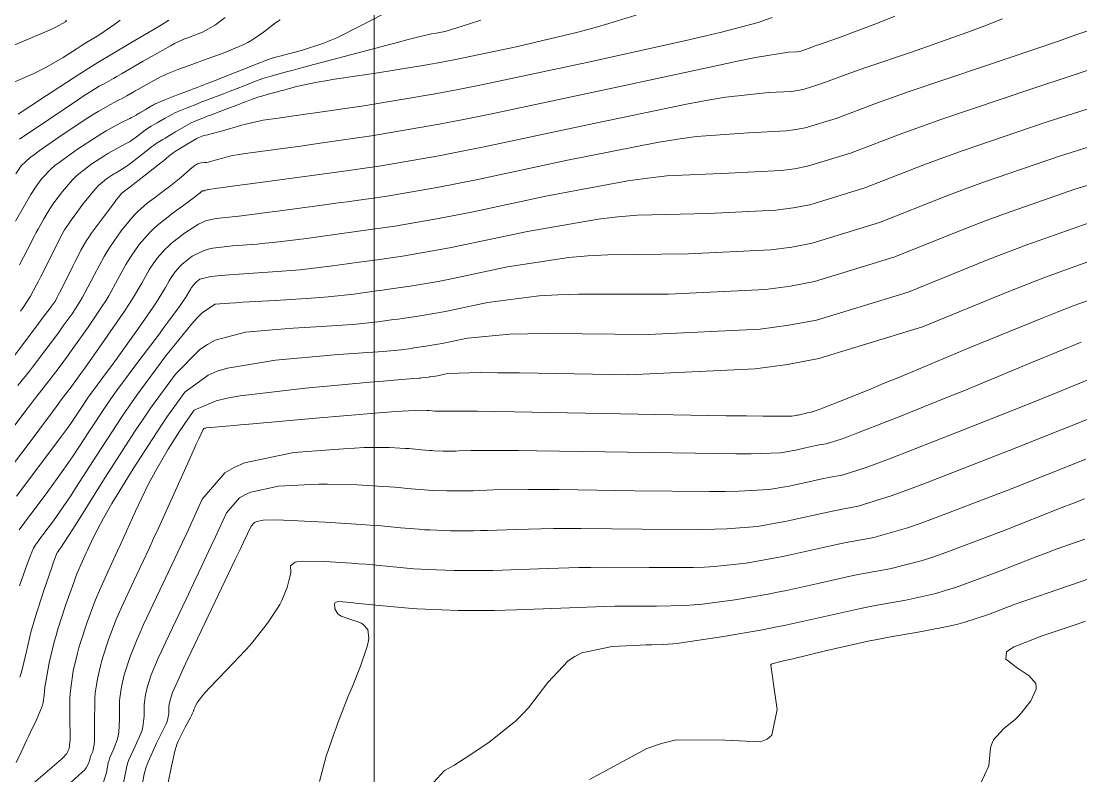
# Model space of a CAD drawing. Header units: millimetres. Extents: x 837475 to 838477, y 1189012 to 1191015.
# Drawn here: x 837657 to 837715.5, y 1190238.8 to 1190280.5 of the extents above; entities that cross this region are included whole.
import ezdxf

# ---------------------------------------------------------------- set-up
doc = ezdxf.new("R2010")
doc.units = ezdxf.units.MM
doc.header["$LTSCALE"] = 0.3
doc.layers.add('COORD', color=253, linetype='Continuous', lineweight=20)
doc.layers.add('COTAS 10', color=7, linetype='Continuous', lineweight=9, true_color=0x6e3e2d)
doc.layers.add('COTAS INT', color=7, linetype='Continuous', lineweight=5, true_color=0x9fa19f)

msp = doc.modelspace()

# ---------------------------------------------------------------- linework, layer by layer
at = {"layer": 'COORD'}
msp.add_line((837676.514, 1189013.872), (837676.514, 1191013.872), dxfattribs=at)
at = {"layer": 'COTAS 10'}
for points in [[(837656.977, 1190264.445), (837657.123, 1190264.66), (837657.515, 1190265.285), (837657.849, 1190265.9), (837657.957, 1190266.108), (837658.073, 1190266.332), (837658.551, 1190267.275), (837659.002, 1190268.169), (837659.1, 1190268.362), (837659.188, 1190268.531), (837659.409, 1190268.943), (837659.653, 1190269.316), (837659.755, 1190269.46), (837659.872, 1190269.622), (837660.416, 1190270.353), (837661.005, 1190271.084), (837661.15, 1190271.246), (837661.287, 1190271.389), (837661.715, 1190271.758), (837662.059, 1190271.982), (837662.142, 1190272.033), (837662.221, 1190272.08), (837662.463, 1190272.213), (837662.758, 1190272.397), (837662.87, 1190272.476), (837662.995, 1190272.569), (837663.559, 1190273.006), (837664.102, 1190273.434), (837664.215, 1190273.521), (837664.31, 1190273.594), (837664.519, 1190273.744), (837664.736, 1190273.873), (837664.837, 1190273.933), (837664.956, 1190274.004), (837665.532, 1190274.349), (837666.139, 1190274.701), (837666.277, 1190274.777), (837666.402, 1190274.844), (837666.744, 1190275.005), (837667.134, 1190275.154), (837667.288, 1190275.213), (837667.464, 1190275.279), (837668.266, 1190275.582), (837669.065, 1190275.884), (837669.238, 1190275.949), (837669.39, 1190276.007), (837669.764, 1190276.152), (837670.045, 1190276.252), (837670.138, 1190276.282), (837670.237, 1190276.312), (837670.65, 1190276.431), (837671.168, 1190276.572), (837671.334, 1190276.617), (837671.509, 1190276.664), (837672.22, 1190276.855), (837673.363, 1190277.095), (837673.81, 1190277.174), (837674.313, 1190277.257), (837676.604, 1190277.604), (837679.409, 1190278.056), (837680.237, 1190278.207), (837681.087, 1190278.369), (837684.344, 1190279.045), (837687.678, 1190279.846), (837688.576, 1190280.086), (837689.464, 1190280.335), (837692.583, 1190281.3)], [(837656.844, 1190275.34), (837658.413, 1190276.364), (837660.24, 1190277.553), (837660.745, 1190277.871), (837661.249, 1190278.183), (837663.066, 1190279.267), (837664.582, 1190280.165), (837664.897, 1190280.359), (837665.166, 1190280.531)], [(837656.758, 1190254.219), (837657.987, 1190255.858), (837659.241, 1190257.55), (837659.51, 1190257.92), (837659.745, 1190258.248), (837660.312, 1190259.077), (837660.698, 1190259.663), (837660.819, 1190259.837), (837660.947, 1190260.016), (837661.458, 1190260.707), (837662.1, 1190261.57), (837662.309, 1190261.857), (837662.532, 1190262.166), (837663.451, 1190263.456), (837664.299, 1190264.678), (837664.477, 1190264.944), (837664.631, 1190265.178), (837664.98, 1190265.763), (837665.176, 1190266.127), (837665.233, 1190266.222), (837665.291, 1190266.314), (837665.507, 1190266.626), (837665.787, 1190266.938), (837665.885, 1190267.03), (837665.992, 1190267.124), (837666.451, 1190267.486), (837667.106, 1190267.803), (837667.337, 1190267.869), (837667.588, 1190267.925), (837668.673, 1190268.051), (837670.044, 1190268.154), (837670.476, 1190268.197), (837670.93, 1190268.245), (837672.761, 1190268.471), (837674.713, 1190268.736), (837675.245, 1190268.809), (837675.772, 1190268.882), (837677.644, 1190269.147), (837680.06, 1190269.564), (837680.93, 1190269.734), (837681.889, 1190269.927), (837686.078, 1190270.82), (837690.508, 1190271.65), (837691.617, 1190271.803), (837692.676, 1190271.923), (837696.078, 1190272.079), (837698.981, 1190272.211), (837699.725, 1190272.316), (837700.443, 1190272.45), (837702.821, 1190273.18), (837705.699, 1190274.287), (837706.732, 1190274.658), (837707.868, 1190275.059), (837712.821, 1190276.74), (837717.405, 1190278.246)], [(837657.694, 1190238.371), (837658.455, 1190239.039), (837659.106, 1190239.589), (837659.234, 1190239.703), (837659.34, 1190239.8), (837659.534, 1190240.012), (837659.583, 1190240.119), (837659.611, 1190240.179), (837659.664, 1190240.293), (837659.701, 1190240.614), (837659.706, 1190240.776), (837659.707, 1190240.969), (837659.691, 1190241.927), (837659.701, 1190243.043), (837659.719, 1190243.335), (837659.743, 1190243.619), (837659.888, 1190244.585), (837660.119, 1190245.554), (837660.199, 1190245.841), (837660.285, 1190246.135), (837660.652, 1190247.264), (837661.078, 1190248.414), (837661.202, 1190248.722), (837661.328, 1190249.025), (837661.804, 1190250.084), (837662.337, 1190251.216), (837662.499, 1190251.567), (837662.667, 1190251.934), (837663.328, 1190253.391), (837664.031, 1190254.868), (837664.225, 1190255.246), (837664.42, 1190255.611), (837665.124, 1190256.82), (837665.775, 1190257.834), (837665.936, 1190258.075), (837666.089, 1190258.3), (837666.571, 1190258.972), (837667.772, 1190259.503), (837668.379, 1190259.638), (837669.104, 1190259.769), (837672.71, 1190260.201), (837676.293, 1190260.525), (837677.004, 1190260.589), (837677.592, 1190260.641), (837678.7, 1190260.732), (837678.985, 1190260.75), (837679.055, 1190260.755), (837679.122, 1190260.761), (837679.33, 1190260.784), (837679.511, 1190260.809), (837679.56, 1190260.815), (837679.609, 1190260.822), (837679.782, 1190260.847), (837680.006, 1190260.885), (837680.086, 1190260.901), (837680.175, 1190260.919), (837680.563, 1190261.002), (837682.364, 1190261.051), (837683.344, 1190261.048), (837684.532, 1190261.037), (837690.563, 1190260.939), (837697.548, 1190261.257), (837699.338, 1190261.508), (837701.066, 1190261.831), (837706.79, 1190263.587), (837711.558, 1190265.535), (837712.685, 1190265.979), (837713.727, 1190266.381), (837716.79, 1190267.486)], [(837664.974, 1190237.716), (837665.255, 1190239.03), (837665.315, 1190239.311), (837665.367, 1190239.556), (837665.491, 1190240.145), (837665.622, 1190240.563), (837665.679, 1190240.701), (837665.745, 1190240.848), (837666.057, 1190241.46), (837666.354, 1190242.006), (837666.41, 1190242.111), (837666.456, 1190242.197), (837666.528, 1190242.342), (837666.528, 1190242.361), (837666.529, 1190242.365), (837666.53, 1190242.377), (837666.533, 1190242.388), (837666.534, 1190242.391), (837666.535, 1190242.395), (837666.539, 1190242.408), (837666.57, 1190242.475), (837666.587, 1190242.511), (837666.608, 1190242.556), (837666.717, 1190242.785), (837667.049, 1190243.237), (837667.211, 1190243.423), (837667.404, 1190243.635), (837668.35, 1190244.62), (837669.394, 1190245.719), (837669.647, 1190246.004), (837669.885, 1190246.28), (837670.615, 1190247.205), (837671.163, 1190248.036), (837671.286, 1190248.252), (837671.397, 1190248.463), (837671.692, 1190249.174), (837671.853, 1190249.769), (837671.878, 1190249.907), (837671.895, 1190250.032), (837671.888, 1190250.385), (837672.139, 1190250.589), (837672.32, 1190250.62), (837672.548, 1190250.641), (837673.771, 1190250.624), (837675.257, 1190250.526), (837675.651, 1190250.495), (837676.037, 1190250.463), (837677.369, 1190250.335), (837678.695, 1190250.218), (837679.077, 1190250.193), (837679.467, 1190250.171), (837680.931, 1190250.12), (837682.561, 1190250.116), (837683.055, 1190250.124), (837683.568, 1190250.136), (837685.574, 1190250.213), (837687.808, 1190250.286), (837688.464, 1190250.296), (837689.137, 1190250.301), (837691.7, 1190250.281), (837694.146, 1190250.289), (837694.743, 1190250.312), (837695.307, 1190250.343), (837697.055, 1190250.529), (837698.573, 1190250.795), (837698.991, 1190250.876), (837699.408, 1190250.96), (837700.907, 1190251.292), (837702.307, 1190251.607), (837702.662, 1190251.68), (837703.002, 1190251.747), (837704.112, 1190251.942), (837705.9, 1190252.453), (837706.668, 1190252.72), (837707.553, 1190253.042), (837711.736, 1190254.659), (837715.807, 1190256.274)]]:
    msp.add_lwpolyline(points, dxfattribs=at)
at = {"layer": 'COTAS INT'}
for points in [[(837656.031, 1190257.312), (837657.268, 1190258.956), (837657.523, 1190259.294), (837657.742, 1190259.581), (837658.218, 1190260.191), (837658.488, 1190260.525), (837658.576, 1190260.637), (837658.669, 1190260.759), (837659.055, 1190261.269), (837659.565, 1190261.967), (837659.737, 1190262.206), (837659.923, 1190262.465), (837660.707, 1190263.568), (837661.49, 1190264.724), (837661.675, 1190265.017), (837661.847, 1190265.299), (837662.355, 1190266.218), (837662.789, 1190267.023), (837662.915, 1190267.233), (837663.042, 1190267.437), (837663.522, 1190268.129), (837664.109, 1190268.795), (837664.305, 1190268.983), (837664.515, 1190269.173), (837665.394, 1190269.873), (837666.194, 1190270.46), (837666.354, 1190270.578), (837666.488, 1190270.677), (837666.753, 1190270.873), (837666.839, 1190270.941), (837666.86, 1190270.959), (837666.88, 1190270.976), (837666.945, 1190271.034), (837666.997, 1190271.077), (837667.01, 1190271.085), (837667.021, 1190271.091), (837667.055, 1190271.099), (837667.094, 1190271.102), (837667.108, 1190271.104), (837667.125, 1190271.108), (837667.197, 1190271.126), (837667.271, 1190271.147), (837667.288, 1190271.152), (837667.304, 1190271.157), (837667.351, 1190271.168), (837667.854, 1190271.239), (837668.159, 1190271.28), (837668.534, 1190271.331), (837670.487, 1190271.593), (837672.925, 1190271.924), (837673.607, 1190272.019), (837674.292, 1190272.114), (837676.788, 1190272.467), (837680.081, 1190273.035), (837681.268, 1190273.267), (837682.574, 1190273.53), (837688.285, 1190274.748), (837693.765, 1190275.89), (837694.927, 1190276.105), (837695.934, 1190276.277), (837698.285, 1190276.535), (837699.554, 1190276.593), (837699.88, 1190276.639), (837700.194, 1190276.698), (837701.234, 1190277.017), (837702.582, 1190277.53), (837703.089, 1190277.712), (837703.655, 1190277.91), (837706.186, 1190278.766), (837709.302, 1190279.867), (837710.237, 1190280.219), (837711.203, 1190280.593)], [(837662.484, 1190280.533), (837662.19, 1190280.304), (837661.294, 1190279.691), (837660.527, 1190279.233), (837660.314, 1190279.101), (837660.101, 1190278.968), (837659.33, 1190278.466), (837658.367, 1190277.907), (837658.033, 1190277.738), (837657.67, 1190277.562), (837656.114, 1190276.872)], [(837659.51, 1190280.52), (837659.458, 1190280.425), (837658.93, 1190280.142), (837658.611, 1190279.997), (837658.218, 1190279.822), (837656.176, 1190278.951)], [(837656.584, 1190261.92), (837657.544, 1190263.192), (837658.391, 1190264.33), (837658.554, 1190264.549), (837658.686, 1190264.727), (837658.904, 1190265.024), (837659.002, 1190265.218), (837659.058, 1190265.331), (837659.128, 1190265.469), (837659.484, 1190266.182), (837659.877, 1190266.969), (837659.969, 1190267.154), (837660.055, 1190267.325), (837660.302, 1190267.822), (837660.614, 1190268.345), (837660.739, 1190268.532), (837660.881, 1190268.737), (837661.536, 1190269.632), (837662.158, 1190270.451), (837662.279, 1190270.61), (837662.378, 1190270.738), (837662.552, 1190270.955), (837662.759, 1190271.114), (837662.879, 1190271.206), (837663.026, 1190271.32), (837663.781, 1190271.903), (837664.56, 1190272.51), (837664.721, 1190272.638), (837664.86, 1190272.749), (837665.164, 1190273.004), (837665.411, 1190273.192), (837665.513, 1190273.262), (837665.63, 1190273.338), (837666.175, 1190273.675), (837666.706, 1190273.983), (837666.813, 1190274.041), (837666.904, 1190274.088), (837667.092, 1190274.157), (837667.318, 1190274.198), (837667.433, 1190274.227), (837667.571, 1190274.263), (837668.261, 1190274.457), (837669.009, 1190274.67), (837669.184, 1190274.718), (837669.345, 1190274.761), (837669.811, 1190274.88), (837670.233, 1190274.968), (837670.367, 1190274.992), (837670.508, 1190275.015), (837671.078, 1190275.099), (837672.198, 1190275.255), (837672.686, 1190275.324), (837673.251, 1190275.404), (837675.933, 1190275.787), (837679.761, 1190276.431), (837681.048, 1190276.677), (837682.433, 1190276.951), (837688.258, 1190278.184), (837693.643, 1190279.389), (837694.752, 1190279.646), (837695.694, 1190279.87), (837697.716, 1190280.4), (837698.485, 1190280.665)], [(837676.956, 1190280.839), (837675.758, 1190280.205), (837674.438, 1190279.552), (837674.081, 1190279.4), (837673.728, 1190279.26), (837672.486, 1190278.855), (837671.49, 1190278.589), (837671.292, 1190278.537), (837671.128, 1190278.493), (837670.82, 1190278.41), (837670.47, 1190278.28), (837670.281, 1190278.207), (837670.051, 1190278.118), (837668.887, 1190277.66), (837667.715, 1190277.198), (837667.481, 1190277.106), (837667.286, 1190277.03), (837666.907, 1190276.882), (837666.631, 1190276.776), (837666.5, 1190276.725), (837666.347, 1190276.666), (837665.596, 1190276.375), (837664.859, 1190276.087), (837664.713, 1190276.029), (837664.593, 1190275.981), (837664.372, 1190275.886), (837664.258, 1190275.818), (837664.206, 1190275.788), (837664.145, 1190275.752), (837663.851, 1190275.58), (837663.561, 1190275.408), (837663.502, 1190275.373), (837663.453, 1190275.343), (837663.353, 1190275.278), (837663.194, 1190275.19), (837663.107, 1190275.146), (837663.002, 1190275.093), (837662.468, 1190274.828), (837661.71, 1190274.413), (837661.463, 1190274.266), (837661.201, 1190274.104), (837660.122, 1190273.402), (837659.1, 1190272.669), (837658.874, 1190272.488), (837658.672, 1190272.316), (837658.149, 1190271.775), (837657.769, 1190271.236), (837657.657, 1190271.065), (837657.543, 1190270.886), (837657.11, 1190270.161), (837656.691, 1190269.417)], [(837671.304, 1190280.546), (837671.055, 1190280.382), (837670.39, 1190279.871), (837669.757, 1190279.422), (837669.528, 1190279.296), (837669.275, 1190279.169), (837668.166, 1190278.708), (837667.023, 1190278.288), (837666.749, 1190278.188), (837666.493, 1190278.096), (837665.721, 1190277.819), (837665.065, 1190277.558), (837664.883, 1190277.475), (837664.7, 1190277.388), (837664.035, 1190277.032), (837663.447, 1190276.692), (837663.313, 1190276.614), (837663.19, 1190276.543), (837662.849, 1190276.348), (837662.55, 1190276.184), (837662.454, 1190276.134), (837662.351, 1190276.081), (837661.933, 1190275.871), (837661.255, 1190275.481), (837660.989, 1190275.315), (837660.69, 1190275.124), (837659.325, 1190274.224), (837658.006, 1190273.309), (837657.736, 1190273.109), (837657.505, 1190272.932), (837657.015, 1190272.486), (837656.717, 1190272.043)], [(837705.261, 1190280.751), (837704.306, 1190280.365), (837702.208, 1190279.56), (837701.305, 1190279.254), (837701.103, 1190279.183), (837700.921, 1190279.119), (837700.44, 1190278.935), (837700.069, 1190278.821), (837699.957, 1190278.8), (837699.841, 1190278.784), (837699.388, 1190278.763), (837697.563, 1190278.455), (837696.582, 1190278.256), (837695.394, 1190278.01), (837689.388, 1190276.711), (837682.917, 1190275.331), (837681.437, 1190275.033), (837680.092, 1190274.771), (837676.361, 1190274.127), (837673.771, 1190273.759), (837673.146, 1190273.671), (837672.562, 1190273.59), (837670.783, 1190273.346), (837669.521, 1190273.173), (837669.263, 1190273.136), (837669.044, 1190273.103), (837668.581, 1190273.024), (837668.325, 1190272.959), (837668.236, 1190272.935), (837668.14, 1190272.909), (837667.729, 1190272.792), (837667.328, 1190272.688), (837667.238, 1190272.669), (837667.157, 1190272.655), (837666.942, 1190272.641), (837666.753, 1190272.595), (837666.69, 1190272.56), (837666.621, 1190272.516), (837666.332, 1190272.277), (837665.973, 1190271.958), (837665.86, 1190271.863), (837665.742, 1190271.766), (837665.267, 1190271.388), (837664.757, 1190270.998), (837664.617, 1190270.892), (837664.477, 1190270.787), (837663.973, 1190270.414), (837663.447, 1190269.956), (837663.292, 1190269.796), (837663.133, 1190269.623), (837662.529, 1190268.88), (837661.918, 1190267.999), (837661.755, 1190267.739), (837661.595, 1190267.471), (837661.042, 1190266.445), (837660.529, 1190265.464), (837660.395, 1190265.226), (837660.264, 1190265.001), (837659.819, 1190264.309), (837659.331, 1190263.63), (837659.174, 1190263.414), (837659.006, 1190263.185), (837658.319, 1190262.257), (837657.634, 1190261.349), (837657.467, 1190261.133), (837657.311, 1190260.933), (837656.832, 1190260.339)], [(837668.269, 1190280.679), (837667.989, 1190280.456), (837667.735, 1190280.266), (837667.03, 1190279.853), (837666.544, 1190279.674), (837666.428, 1190279.632), (837666.319, 1190279.592), (837665.991, 1190279.475), (837665.478, 1190279.229), (837665.253, 1190279.108), (837664.992, 1190278.965), (837663.75, 1190278.258), (837662.541, 1190277.558), (837662.3, 1190277.419), (837662.1, 1190277.303), (837661.72, 1190277.084), (837661.59, 1190277.012), (837661.548, 1190276.99), (837661.503, 1190276.967), (837661.321, 1190276.876), (837660.772, 1190276.536), (837660.496, 1190276.356), (837660.166, 1190276.139), (837658.529, 1190275.045), (837656.913, 1190273.949)], [(837656.923, 1190267.002), (837657.359, 1190267.85), (837657.744, 1190268.605), (837657.843, 1190268.794), (837657.939, 1190268.974), (837658.259, 1190269.552), (837658.598, 1190270.101), (837658.706, 1190270.263), (837658.82, 1190270.429), (837659.282, 1190271.064), (837659.838, 1190271.7), (837660.012, 1190271.867), (837660.193, 1190272.029), (837660.918, 1190272.58), (837661.63, 1190273.043), (837661.803, 1190273.15), (837661.965, 1190273.247), (837662.465, 1190273.52), (837662.88, 1190273.745), (837662.989, 1190273.811), (837663.095, 1190273.88), (837663.456, 1190274.142), (837663.777, 1190274.389), (837663.858, 1190274.447), (837663.936, 1190274.501), (837664.185, 1190274.662), (837664.441, 1190274.812), (837664.522, 1190274.86), (837664.607, 1190274.911), (837664.952, 1190275.117), (837665.366, 1190275.341), (837665.495, 1190275.403), (837665.63, 1190275.465), (837666.17, 1190275.69), (837666.74, 1190275.91), (837666.894, 1190275.969), (837667.047, 1190276.027), (837667.587, 1190276.232), (837668.176, 1190276.457), (837668.36, 1190276.528), (837668.553, 1190276.603), (837669.326, 1190276.906), (837670.048, 1190277.185), (837670.209, 1190277.244), (837670.354, 1190277.296), (837670.735, 1190277.421), (837671.586, 1190277.649), (837672.026, 1190277.767), (837672.555, 1190277.908), (837675.204, 1190278.615), (837677.852, 1190279.315), (837678.38, 1190279.452), (837678.819, 1190279.564), (837679.663, 1190279.763), (837679.941, 1190279.807), (837680.023, 1190279.822), (837680.108, 1190279.838), (837680.431, 1190279.905), (837681.712, 1190280.302), (837682.401, 1190280.526)], [(837655.883, 1190255.085), (837657.331, 1190257.015), (837658.732, 1190258.884), (837659.003, 1190259.246), (837659.225, 1190259.541), (837659.605, 1190260.042), (837659.665, 1190260.116), (837659.684, 1190260.141), (837659.705, 1190260.168), (837659.79, 1190260.281), (837660.124, 1190260.748), (837660.301, 1190260.998), (837660.515, 1190261.3), (837661.594, 1190262.826), (837662.715, 1190264.447), (837662.955, 1190264.809), (837663.165, 1190265.133), (837663.668, 1190265.991), (837663.983, 1190266.575), (837664.074, 1190266.727), (837664.166, 1190266.876), (837664.514, 1190267.377), (837664.965, 1190267.879), (837665.123, 1190268.027), (837665.295, 1190268.178), (837666.033, 1190268.761), (837666.806, 1190269.255), (837667, 1190269.352), (837667.184, 1190269.431), (837667.778, 1190269.573), (837668.667, 1190269.657), (837669.037, 1190269.7), (837669.462, 1190269.751), (837671.447, 1190270.009), (837673.754, 1190270.321), (837674.382, 1190270.408), (837675.005, 1190270.494), (837677.216, 1190270.807), (837680.071, 1190271.3), (837681.099, 1190271.5), (837682.232, 1190271.728), (837687.181, 1190272.784), (837692.137, 1190273.77), (837693.272, 1190273.954), (837694.305, 1190274.1), (837697.181, 1190274.307), (837699.268, 1190274.402), (837699.802, 1190274.477), (837700.318, 1190274.574), (837702.028, 1190275.098), (837704.242, 1190275.942), (837705.076, 1190276.24), (837706.006, 1190276.565), (837710.165, 1190277.972), (837714.298, 1190279.369), (837715.212, 1190279.688), (837716.027, 1190279.978)], [(837717.849, 1190276.241), (837713.615, 1190274.889), (837709.039, 1190273.323), (837707.923, 1190272.923), (837706.871, 1190272.536), (837703.615, 1190271.261), (837700.568, 1190270.326), (837699.648, 1190270.154), (837698.694, 1190270.02), (837694.975, 1190269.851), (837691.048, 1190269.746), (837689.963, 1190269.652), (837688.879, 1190269.53), (837684.975, 1190268.856), (837681.546, 1190268.125), (837680.762, 1190267.967), (837680.049, 1190267.828), (837678.071, 1190267.487), (837676.539, 1190267.27), (837676.108, 1190267.21), (837675.673, 1190267.15), (837674.075, 1190266.934), (837672.398, 1190266.74), (837671.914, 1190266.694), (837671.421, 1190266.652), (837669.568, 1190266.529), (837667.992, 1190266.42), (837667.674, 1190266.386), (837667.407, 1190266.351), (837666.87, 1190266.212), (837666.69, 1190266.07), (837666.648, 1190266.033), (837666.61, 1190265.997), (837666.5, 1190265.875), (837666.415, 1190265.752), (837666.392, 1190265.716), (837666.37, 1190265.679), (837666.293, 1190265.536), (837666.156, 1190265.307), (837666.096, 1190265.215), (837666.026, 1190265.111), (837665.694, 1190264.632), (837665.116, 1190263.841), (837664.892, 1190263.54), (837664.64, 1190263.205), (837663.498, 1190261.697), (837662.271, 1190260.039), (837661.965, 1190259.609), (837661.675, 1190259.191), (837660.748, 1190257.786), (837659.88, 1190256.456), (837659.627, 1190256.085), (837659.368, 1190255.713), (837658.387, 1190254.36), (837657.537, 1190253.227), (837657.362, 1190252.995), (837657.213, 1190252.797), (837656.889, 1190252.373)], [(837718.292, 1190274.237), (837714.409, 1190273.038), (837710.211, 1190271.587), (837709.113, 1190271.187), (837708.043, 1190270.786), (837704.409, 1190269.343), (837700.692, 1190268.202), (837699.57, 1190267.993), (837698.408, 1190267.83), (837693.872, 1190267.623), (837689.419, 1190267.569), (837688.308, 1190267.501), (837687.25, 1190267.41), (837683.872, 1190266.893), (837681.203, 1190266.324), (837680.593, 1190266.2), (837680.038, 1190266.092), (837678.499, 1190265.827), (837677.307, 1190265.658), (837676.971, 1190265.612), (837676.632, 1190265.565), (837675.389, 1190265.396), (837673.957, 1190265.239), (837673.499, 1190265.199), (837673.016, 1190265.161), (837671.05, 1190265.038), (837669.241, 1190264.94), (837668.855, 1190264.917), (837668.521, 1190264.897), (837667.729, 1190264.841), (837667.029, 1190264.376), (837666.751, 1190264.098), (837666.437, 1190263.756), (837665, 1190261.979), (837663.396, 1190259.8), (837662.977, 1190259.204), (837662.568, 1190258.611), (837661.184, 1190256.496), (837660.016, 1190254.664), (837659.745, 1190254.25), (837659.496, 1190253.876), (837658.786, 1190252.861), (837658.317, 1190252.235), (837658.22, 1190252.107), (837658.138, 1190251.997), (837657.959, 1190251.763), (837657.867, 1190251.636), (837657.839, 1190251.595), (837657.81, 1190251.55), (837657.696, 1190251.364), (837657.503, 1190250.92), (837657.424, 1190250.713), (837657.334, 1190250.468), (837656.917, 1190249.28)], [(837656.935, 1190244.225), (837657.02, 1190244.508), (837657.281, 1190245.58), (837657.568, 1190246.782), (837657.669, 1190247.147), (837657.78, 1190247.526), (837658.259, 1190249.012), (837658.698, 1190250.289), (837658.784, 1190250.536), (837658.854, 1190250.737), (837658.979, 1190251.077), (837659, 1190251.113), (837659.006, 1190251.121), (837659.011, 1190251.129), (837659.029, 1190251.153), (837659.063, 1190251.198), (837659.078, 1190251.219), (837659.097, 1190251.243), (837659.186, 1190251.362), (837659.624, 1190252.038), (837659.863, 1190252.414), (837660.152, 1190252.872), (837661.619, 1190255.205), (837663.312, 1190257.834), (837663.744, 1190258.478), (837664.159, 1190259.086), (837665.523, 1190260.977), (837666.882, 1190262.338), (837667.294, 1190262.612), (837667.72, 1190262.841), (837669.39, 1190263.294), (837671.112, 1190263.44), (837671.572, 1190263.474), (837672.025, 1190263.507), (837673.6, 1190263.603), (837675.006, 1190263.691), (837675.351, 1190263.718), (837675.678, 1190263.746), (837676.702, 1190263.859), (837677.592, 1190263.98), (837677.834, 1190264.013), (837678.074, 1190264.046), (837678.927, 1190264.167), (837680.027, 1190264.357), (837680.424, 1190264.434), (837680.86, 1190264.522), (837682.769, 1190264.929), (837685.622, 1190265.291), (837686.653, 1190265.35), (837687.79, 1190265.392), (837692.769, 1190265.395), (837698.121, 1190265.639), (837699.493, 1190265.831), (837700.817, 1190266.079), (837705.202, 1190267.424), (837709.215, 1190269.036), (837710.304, 1190269.451), (837711.383, 1190269.852), (837715.202, 1190271.188), (837718.736, 1190272.232)], [(837656.728, 1190239.51), (837657.015, 1190240.08), (837657.326, 1190240.759), (837657.416, 1190240.953), (837657.507, 1190241.149), (837657.848, 1190241.878), (837658.128, 1190242.538), (837658.18, 1190242.69), (837658.222, 1190242.83), (837658.284, 1190243.226), (837658.321, 1190243.691), (837658.347, 1190243.875), (837658.38, 1190244.082), (837658.56, 1190245.027), (837658.837, 1190246.187), (837658.932, 1190246.53), (837659.035, 1190246.883), (837659.474, 1190248.235), (837659.911, 1190249.459), (837660.013, 1190249.73), (837660.106, 1190249.973), (837660.374, 1190250.608), (837660.605, 1190251.099), (837660.675, 1190251.251), (837660.748, 1190251.41), (837661.035, 1190252.042), (837661.551, 1190253.02), (837661.769, 1190253.397), (837662.02, 1190253.821), (837663.197, 1190255.733), (837664.479, 1190257.731), (837664.796, 1190258.207), (837665.097, 1190258.65), (837666.047, 1190259.974), (837667.327, 1190260.92), (837667.836, 1190261.125), (837668.412, 1190261.305), (837671.05, 1190261.747), (837673.702, 1190261.983), (837674.288, 1190262.032), (837674.808, 1190262.074), (837676.15, 1190262.167), (837676.995, 1190262.22), (837677.203, 1190262.237), (837677.4, 1190262.254), (837678.016, 1190262.321), (837678.551, 1190262.394), (837678.697, 1190262.414), (837678.841, 1190262.434), (837679.354, 1190262.507), (837680.016, 1190262.621), (837680.255, 1190262.667), (837680.518, 1190262.72), (837681.666, 1190262.965), (837683.993, 1190263.171), (837684.999, 1190263.199), (837686.161, 1190263.215), (837691.666, 1190263.167), (837697.834, 1190263.448), (837699.415, 1190263.67), (837700.942, 1190263.955), (837705.996, 1190265.506), (837710.386, 1190267.285), (837711.494, 1190267.715), (837712.555, 1190268.116), (837715.996, 1190269.337)], [(837717.583, 1190265.635), (837715.173, 1190264.76), (837714.323, 1190264.43), (837713.394, 1190264.062), (837709.376, 1190262.417), (837705.513, 1190260.809), (837704.681, 1190260.464), (837703.952, 1190260.163), (837702.178, 1190259.44), (837701.264, 1190259.083), (837701.077, 1190259.013), (837700.919, 1190258.955), (837700.586, 1190258.851), (837700.428, 1190258.824), (837700.379, 1190258.814), (837700.329, 1190258.804), (837700.129, 1190258.759), (837699.916, 1190258.711), (837699.856, 1190258.699), (837699.797, 1190258.688), (837699.58, 1190258.65), (837697.995, 1190258.648), (837697.072, 1190258.659), (837695.94, 1190258.675), (837690.104, 1190258.776), (837684.265, 1190258.881), (837683.13, 1190258.9), (837682.206, 1190258.915), (837680.608, 1190258.932), (837680.389, 1190258.924), (837680.333, 1190258.922), (837680.279, 1190258.921), (837680.102, 1190258.922), (837679.942, 1190258.927), (837679.899, 1190258.93), (837679.858, 1190258.932), (837679.713, 1190258.945), (837679.538, 1190258.961), (837679.478, 1190258.965), (837679.412, 1190258.97), (837679.129, 1190258.988), (837678.041, 1190258.929), (837677.467, 1190258.886), (837676.774, 1190258.831), (837673.289, 1190258.535), (837669.809, 1190258.23), (837669.12, 1190258.169), (837668.549, 1190258.119), (837667.482, 1190258.025), (837667.245, 1190258), (837667.199, 1190257.994), (837667.161, 1190257.988), (837667.094, 1190257.97), (837667.08, 1190257.95), (837667.076, 1190257.944), (837667.071, 1190257.937), (837667.052, 1190257.907), (837666.82, 1190257.402), (837666.681, 1190257.095), (837666.51, 1190256.715), (837665.622, 1190254.741), (837664.587, 1190252.457), (837664.323, 1190251.883), (837664.069, 1190251.333), (837663.234, 1190249.559), (837662.549, 1190248.078), (837662.391, 1190247.714), (837662.245, 1190247.369), (837661.829, 1190246.293), (837661.535, 1190245.387), (837661.466, 1190245.151), (837661.402, 1190244.921), (837661.216, 1190244.143), (837661.101, 1190243.336), (837661.082, 1190243.087), (837661.068, 1190242.827), (837661.065, 1190241.798), (837661.067, 1190240.872), (837661.058, 1190240.677), (837661.044, 1190240.508), (837660.957, 1190240.123), (837660.858, 1190239.904), (837660.836, 1190239.841), (837660.817, 1190239.777), (837660.77, 1190239.535), (837660.599, 1190239.214), (837660.502, 1190239.099), (837660.383, 1190238.973), (837659.774, 1190238.426)], [(837661.551, 1190238.428), (837661.716, 1190238.965), (837661.82, 1190239.503), (837661.863, 1190239.646), (837661.911, 1190239.786), (837662.131, 1190240.274), (837662.334, 1190240.815), (837662.371, 1190240.989), (837662.399, 1190241.175), (837662.43, 1190241.934), (837662.433, 1190242.71), (837662.444, 1190242.905), (837662.458, 1190243.093), (837662.545, 1190243.702), (837662.685, 1190244.288), (837662.733, 1190244.461), (837662.785, 1190244.639), (837663.007, 1190245.321), (837663.412, 1190246.325), (837663.579, 1190246.705), (837663.771, 1190247.13), (837664.664, 1190249.034), (837665.661, 1190251.139), (837665.918, 1190251.69), (837666.168, 1190252.228), (837667.003, 1190254.058), (837668.254, 1190255.513), (837668.767, 1190255.814), (837669.351, 1190256.072), (837672.061, 1190256.637), (837674.807, 1190256.85), (837675.414, 1190256.886), (837675.954, 1190256.912), (837677.352, 1190256.922), (837678.211, 1190256.868), (837678.412, 1190256.854), (837678.596, 1190256.84), (837679.127, 1190256.793), (837679.567, 1190256.754), (837679.694, 1190256.745), (837679.823, 1190256.738), (837680.309, 1190256.721), (837680.85, 1190256.72), (837681.014, 1190256.723), (837681.184, 1190256.727), (837681.85, 1190256.752), (837683.606, 1190256.758), (837684.464, 1190256.749), (837685.483, 1190256.736), (837690.503, 1190256.652), (837695.491, 1190256.579), (837696.49, 1190256.572), (837697.323, 1190256.572), (837698.949, 1190256.62), (837699.491, 1190256.714), (837699.64, 1190256.743), (837699.789, 1190256.773), (837700.324, 1190256.892), (837700.823, 1190257.004), (837700.95, 1190257.03), (837701.071, 1190257.055), (837701.468, 1190257.124), (837702.3, 1190257.384), (837702.696, 1190257.528), (837703.164, 1190257.703), (837705.453, 1190258.597), (837708.268, 1190259.73), (837709.067, 1190260.055), (837709.875, 1190260.386), (837712.865, 1190261.623), (837715.563, 1190262.728)], [(837717.733, 1190261.394), (837714.238, 1190259.963), (837713.454, 1190259.646), (837712.584, 1190259.296), (837708.729, 1190257.755), (837705.064, 1190256.324), (837704.315, 1190256.043), (837703.681, 1190255.812), (837702.349, 1190255.396), (837701.715, 1190255.286), (837701.521, 1190255.247), (837701.318, 1190255.205), (837700.518, 1190255.025), (837699.662, 1190254.836), (837699.424, 1190254.787), (837699.185, 1190254.741), (837698.318, 1190254.59), (837696.651, 1190254.496), (837695.908, 1190254.485), (837695.043, 1190254.482), (837690.902, 1190254.529), (837686.701, 1190254.591), (837685.797, 1190254.598), (837685.007, 1190254.6), (837683.091, 1190254.573), (837681.979, 1190254.53), (837681.694, 1190254.523), (837681.42, 1190254.519), (837680.516, 1190254.521), (837679.704, 1190254.549), (837679.488, 1190254.561), (837679.276, 1190254.575), (837678.541, 1190254.64), (837677.654, 1190254.72), (837677.346, 1190254.743), (837677.011, 1190254.767), (837675.575, 1190254.856), (837673.927, 1190254.899), (837673.457, 1190254.894), (837672.982, 1190254.881), (837671.219, 1190254.773), (837669.685, 1190254.453), (837669.354, 1190254.307), (837669.064, 1190254.136), (837668.355, 1190253.313), (837667.739, 1190251.976), (837667.507, 1190251.482), (837667.248, 1190250.935), (837666.094, 1190248.509), (837664.993, 1190246.182), (837664.768, 1190245.697), (837664.579, 1190245.28), (837664.184, 1190244.35), (837664.035, 1190243.891), (837664, 1190243.771), (837663.968, 1190243.654), (837663.873, 1190243.26), (837663.815, 1190242.85), (837663.805, 1190242.724), (837663.798, 1190242.592), (837663.796, 1190242.07), (837663.731, 1190241.478), (837663.684, 1190241.302), (837663.624, 1190241.121), (837663.306, 1190240.424), (837662.963, 1190239.669), (837662.889, 1190239.451), (837662.823, 1190239.229), (837662.661, 1190238.394)], [(837716.9, 1190258.863), (837712.004, 1190256.913), (837706.965, 1190254.944), (837705.934, 1190254.558), (837705.062, 1190254.241), (837703.231, 1190253.669), (837702.358, 1190253.516), (837702.091, 1190253.463), (837701.812, 1190253.406), (837700.713, 1190253.159), (837699.535, 1190252.898), (837699.207, 1190252.831), (837698.879, 1190252.768), (837697.686, 1190252.559), (837695.979, 1190252.419), (837695.326, 1190252.399), (837694.594, 1190252.386), (837691.301, 1190252.405), (837687.919, 1190252.446), (837687.131, 1190252.447), (837686.408, 1190252.443), (837684.333, 1190252.393), (837682.773, 1190252.333), (837682.375, 1190252.324), (837681.99, 1190252.317), (837680.724, 1190252.32), (837679.586, 1190252.36), (837679.283, 1190252.377), (837678.985, 1190252.396), (837677.955, 1190252.487), (837676.711, 1190252.599), (837676.28, 1190252.632), (837675.81, 1190252.665), (837673.799, 1190252.79), (837671.899, 1190252.887), (837671.501, 1190252.902), (837671.157, 1190252.913), (837670.377, 1190252.909), (837670.018, 1190252.834), (837669.941, 1190252.8), (837669.873, 1190252.76), (837669.708, 1190252.567), (837669.31, 1190251.724), (837669.095, 1190251.274), (837668.836, 1190250.731), (837667.523, 1190247.984), (837666.214, 1190245.234), (837665.957, 1190244.688), (837665.746, 1190244.236), (837665.362, 1190243.379), (837665.285, 1190243.143), (837665.267, 1190243.081), (837665.25, 1190243.021), (837665.202, 1190242.818), (837665.172, 1190242.607), (837665.167, 1190242.542), (837665.163, 1190242.475), (837665.162, 1190242.206), (837665.063, 1190241.781), (837664.997, 1190241.615), (837664.915, 1190241.427), (837664.48, 1190240.575), (837664.016, 1190239.551), (837663.915, 1190239.255), (837663.826, 1190238.955), (837663.606, 1190237.824)], [(837715.736, 1190254.077), (837715.139, 1190253.848), (837714.458, 1190253.585), (837711.301, 1190252.339), (837708.08, 1190251.116), (837707.359, 1190250.866), (837706.712, 1190250.655), (837704.994, 1190250.214), (837703.645, 1190249.978), (837703.232, 1190249.896), (837702.802, 1190249.807), (837701.102, 1190249.425), (837699.282, 1190249.022), (837698.775, 1190248.92), (837698.267, 1190248.821), (837696.424, 1190248.499), (837694.635, 1190248.267), (837694.161, 1190248.225), (837693.697, 1190248.193), (837692.099, 1190248.158), (837690.355, 1190248.156), (837689.798, 1190248.145), (837689.209, 1190248.129), (837686.816, 1190248.033), (837684.362, 1190247.94), (837683.735, 1190247.925), (837683.131, 1190247.915), (837681.138, 1190247.92), (837679.348, 1190247.982), (837678.872, 1190248.008), (837678.404, 1190248.039), (837676.783, 1190248.182), (837675.481, 1190248.321), (837675.215, 1190248.348), (837674.989, 1190248.371), (837674.512, 1190248.414), (837674.355, 1190248.359), (837674.332, 1190248.32), (837674.317, 1190248.272), (837674.334, 1190248.01), (837674.506, 1190247.722), (837674.588, 1190247.656), (837674.686, 1190247.597), (837675.164, 1190247.433), (837675.667, 1190247.272), (837675.78, 1190247.214), (837675.882, 1190247.15), (837676.155, 1190246.87), (837676.213, 1190246.364), (837676.179, 1190246.157), (837676.124, 1190245.921), (837675.744, 1190244.829), (837675.281, 1190243.685), (837675.173, 1190243.417), (837675.074, 1190243.17), (837674.789, 1190242.454), (837674.506, 1190241.704), (837674.409, 1190241.436), (837674.303, 1190241.141), (837673.852, 1190239.86), (837673.48, 1190238.468)], [(837715.759, 1190251.853), (837714.17, 1190251.293), (837713.656, 1190251.102), (837713.109, 1190250.895), (837710.865, 1190250.019), (837708.607, 1190249.189), (837708.051, 1190249.012), (837707.525, 1190248.857), (837705.875, 1190248.487), (837704.289, 1190248.209), (837703.803, 1190248.113), (837703.296, 1190248.008), (837701.296, 1190247.558), (837699.155, 1190247.084), (837698.559, 1190246.964), (837697.961, 1190246.848), (837695.793, 1190246.469), (837693.963, 1190246.19), (837693.579, 1190246.138), (837693.248, 1190246.096), (837692.498, 1190246.034), (837691.816, 1190246.023), (837691.527, 1190246.013), (837691.196, 1190246), (837689.642, 1190245.93), (837687.983, 1190245.57), (837687.586, 1190245.374), (837687.215, 1190245.137), (837686.102, 1190243.933), (837685.029, 1190242.528), (837684.685, 1190242.164), (837684.321, 1190241.81), (837682.833, 1190240.625), (837681.471, 1190239.71), (837681.185, 1190239.527), (837680.939, 1190239.374), (837680.381, 1190239.079), (837679.373, 1190237.974)], [(837688.393, 1190238.569), (837691.559, 1190240.292), (837692.381, 1190240.571), (837693.18, 1190240.765), (837695.865, 1190240.748), (837697.848, 1190240.657), (837698.204, 1190240.802), (837698.475, 1190241.022), (837698.758, 1190242.434), (837698.545, 1190243.965), (837698.505, 1190244.259), (837698.472, 1190244.497), (837698.423, 1190244.891), (837698.424, 1190244.916), (837698.424, 1190244.922), (837698.423, 1190244.927), (837698.417, 1190244.944), (837698.886, 1190245.068), (837699.186, 1190245.141), (837699.558, 1190245.231), (837701.514, 1190245.697), (837703.799, 1190246.211), (837704.379, 1190246.331), (837704.936, 1190246.441), (837706.757, 1190246.76), (837708.337, 1190247.059), (837708.742, 1190247.158), (837709.133, 1190247.263), (837710.43, 1190247.699), (837711.761, 1190248.205), (837712.173, 1190248.355), (837712.605, 1190248.508), (837714.324, 1190249.096), (837716.093, 1190249.693)], [(837715.8, 1190247.325), (837715.274, 1190247.144), (837713.345, 1190246.491), (837711.858, 1190245.9), (837711.611, 1190245.758), (837711.435, 1190245.624), (837711.393, 1190245.218), (837711.846, 1190244.866), (837711.983, 1190244.768), (837712.124, 1190244.669), (837712.674, 1190244.306), (837713.044, 1190243.87), (837713.072, 1190243.725), (837713.068, 1190243.569), (837712.783, 1190242.919), (837712.249, 1190242.244), (837712.087, 1190242.074), (837711.919, 1190241.91), (837711.263, 1190241.375), (837710.716, 1190240.764), (837710.617, 1190240.552), (837710.542, 1190240.322), (837710.459, 1190239.338), (837709.976, 1190238.299)]]:
    msp.add_lwpolyline(points, dxfattribs=at)

doc.saveas('drawing.dxf')
